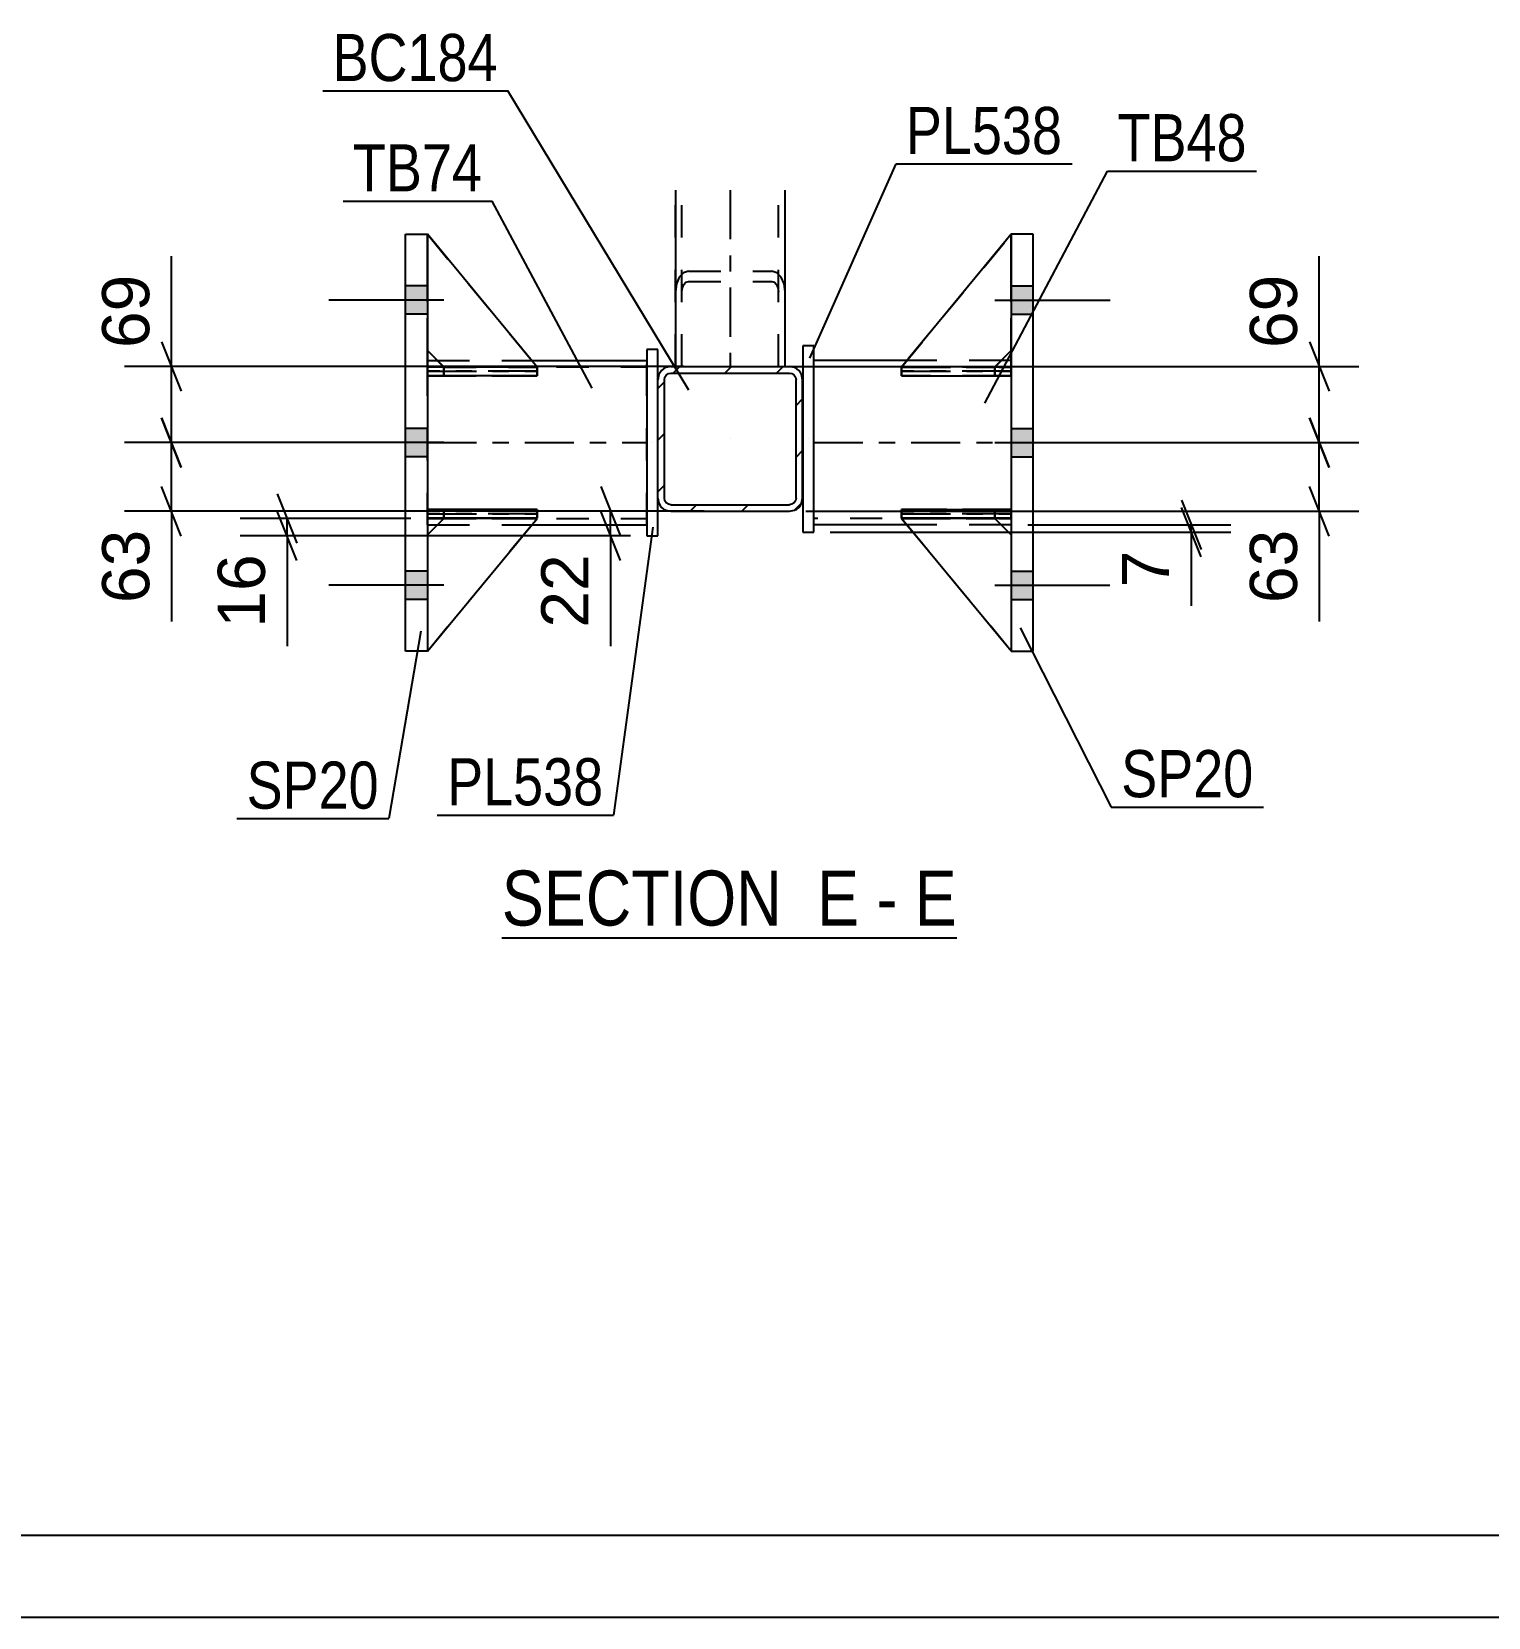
# Model space of a CAD drawing. Header units: millimetres. Extents: x -116 to 725, y -402 to 192.
# Drawn here: x 101.1 to 189.6, y -402.3 to -305.9 of the extents above; entities that cross this region are included whole.
import ezdxf

# ---------------------------------------------------------------- set-up
doc = ezdxf.new("R2010")
doc.units = ezdxf.units.MM
doc.linetypes.add('DXK_LINE_DOT2', pattern=[3.9198, 1.9599, -1.9599])
doc.linetypes.add('DXK_LINE_DOT3', pattern=[5.9187, 2.979, -0.9799, 0.9799, -0.9799])
doc.styles.add('Arial', font='ARIAL.TTF', dxfattribs={"height": 0.2})
doc.styles.add('Arial Narrow', font='ARIALN.TTF', dxfattribs={"height": 0.2})

# ---------------------------------------------------------------- blocks, each defined once
blk = doc.blocks.new('Unknown-200057495-1133')
at = {"color": 5, "linetype": 'Continuous'}
for p, q in [((-110.769, -397.25), (720.231, -397.25)), ((-115.769, -402.25), (725.231, -402.25))]:
    blk.add_line(p, q, dxfattribs=at)
blk = doc.blocks.new('Unknown-200057495-19 - 1519')
at = {"color": 6, "linetype": 'Continuous'}
blk.add_line((129.685, -360.965), (157.331, -360.965), dxfattribs=at)
at = {"color": 0, "linetype": 'Continuous'}
for points in [[(147.793, -360.215), (147.793, -356.715), (129.685, -356.715), (129.685, -360.215)], [(151.4, -360.215), (151.4, -356.715), (148.843, -356.715), (148.843, -360.215)], [(153.725, -360.215), (153.725, -356.715), (152.45, -356.715), (152.45, -360.215)], [(157.331, -360.215), (157.331, -356.715), (154.775, -356.715), (154.775, -360.215)]]:
    blk.add_wipeout(points, dxfattribs=at)
at = {"color": 7, "linetype": 'Continuous', "style": 'Arial Narrow'}
for s, height, p in [('SECTION ', 3.3405, (129.685, -360.215)), ('E', 3.34, (148.843, -360.215)), ('E', 3.34, (154.775, -360.215)), ('-', 3.34, (152.45, -360.215))]:
    blk.add_text(s, height=height, dxfattribs=at).set_placement(p)
blk = doc.blocks.new('Part-200057495-1593 - 1519')
at = {"color": 2, "linetype": 'Continuous'}
for p, q in [((161.98, -318.206), (160.647, -318.206)), ((160.647, -318.206), (160.647, -343.539)), ((161.98, -343.539), (161.98, -318.206)), ((160.647, -343.539), (161.98, -343.539))]:
    blk.add_line(p, q, dxfattribs=at)
blk = doc.blocks.new('Part-200057495-1673 - 1519')
at = {"color": 7, "linetype": 'DXK_LINE_DOT2'}
for p, q in [((126.164, -335.478), (125.164, -336.478)), ((125.164, -343.538), (131.83, -335.478)), ((125.164, -336.478), (126.164, -335.478)), ((125.164, -343.538), (131.83, -335.478)), ((131.83, -335.478), (126.164, -335.478)), ((126.164, -335.478), (126.164, -335.478)), ((126.164, -335.478), (131.83, -335.478)), ((131.83, -335.478), (131.83, -335.478)), ((125.164, -336.478), (125.164, -343.538))]:
    blk.add_line(p, q, dxfattribs=at)
at = {"color": 7, "linetype": 'DXK_LINE_DOT3'}
for p, q in [((131.83, -335.478), (125.164, -335.478)), ((125.164, -335.478), (125.164, -343.538))]:
    blk.add_line(p, q, dxfattribs=at)
blk = doc.blocks.new('Bolt-200057495-1525 - 1519')
at = {"linetype": 'Continuous'}
for points in [[(125.164, -323.073), (125.164, -321.339), (123.831, -321.339), (123.831, -323.073)], [(125.164, -323.073), (125.164, -321.339), (123.831, -321.339), (123.831, -323.073)], [(125.164, -323.073), (125.164, -321.339), (123.831, -321.339), (123.831, -323.073)], [(125.164, -331.739), (125.164, -330.006), (123.831, -330.006), (123.831, -331.739)], [(125.164, -331.739), (125.164, -330.006), (123.831, -330.006), (123.831, -331.739)], [(125.164, -340.406), (125.164, -338.673), (123.831, -338.673), (123.831, -340.406)], [(125.164, -340.406), (125.164, -338.673), (123.831, -338.673), (123.831, -340.406)], [(125.164, -340.406), (125.164, -338.673), (123.831, -338.673), (123.831, -340.406)]]:
    blk.add_hatch(color=1, dxfattribs=at).paths.add_polyline_path(points)
at = {"color": 1, "linetype": 'Continuous'}
for p, q in [((125.164, -321.339), (123.831, -321.339)), ((125.164, -321.339), (123.831, -321.339)), ((125.164, -321.339), (123.831, -321.339)), ((126.164, -322.206), (119.164, -322.206)), ((126.164, -322.206), (119.164, -322.206)), ((126.164, -322.206), (119.164, -322.206)), ((125.164, -323.073), (123.831, -323.073)), ((125.164, -323.073), (123.831, -323.073)), ((125.164, -323.073), (123.831, -323.073)), ((125.164, -330.006), (123.831, -330.006)), ((125.164, -330.006), (123.831, -330.006)), ((126.164, -330.873), (119.164, -330.873)), ((126.164, -330.873), (119.164, -330.873)), ((125.164, -331.739), (123.831, -331.739)), ((125.164, -331.739), (123.831, -331.739)), ((125.164, -338.673), (123.831, -338.673)), ((125.164, -338.673), (123.831, -338.673)), ((125.164, -338.673), (123.831, -338.673)), ((126.164, -339.539), (119.164, -339.539)), ((126.164, -339.539), (119.164, -339.539)), ((126.164, -339.539), (119.164, -339.539)), ((125.164, -340.406), (123.831, -340.406)), ((125.164, -340.406), (123.831, -340.406)), ((125.164, -340.406), (123.831, -340.406))]:
    blk.add_line(p, q, dxfattribs=at)
blk = doc.blocks.new('Part-200057495-1539 - 1519')
at = {"color": 2, "linetype": 'Continuous'}
for p, q in [((140.23, -315.535), (140.23, -326.246)), ((146.897, -326.246), (146.897, -315.535))]:
    blk.add_line(p, q, dxfattribs=at)
at = {"color": 7, "linetype": 'DXK_LINE_DOT2'}
for p, q in [((140.63, -326.246), (140.63, -315.535)), ((146.497, -326.246), (146.497, -315.535)), ((140.23, -326.246), (146.897, -326.246)), ((140.23, -326.246), (140.291, -326.246))]:
    blk.add_line(p, q, dxfattribs=at)
at = {"color": 7, "linetype": 'DXK_LINE_DOT3'}
blk.add_line((143.564, -315.535), (143.564, -326.246), dxfattribs=at)
blk = doc.blocks.new('Bolt-200057495-1526 - 1519')
at = {"linetype": 'Continuous'}
for points in [[(161.98, -323.073), (161.98, -321.339), (160.647, -321.339), (160.647, -323.073)], [(161.98, -323.073), (161.98, -321.339), (160.647, -321.339), (160.647, -323.073)], [(161.98, -323.073), (161.98, -321.339), (160.647, -321.339), (160.647, -323.073)], [(161.98, -331.739), (161.98, -330.006), (160.647, -330.006), (160.647, -331.739)], [(161.98, -331.739), (161.98, -330.006), (160.647, -330.006), (160.647, -331.739)], [(161.98, -340.406), (161.98, -338.673), (160.647, -338.673), (160.647, -340.406)], [(161.98, -340.406), (161.98, -338.673), (160.647, -338.673), (160.647, -340.406)], [(161.98, -340.406), (161.98, -338.673), (160.647, -338.673), (160.647, -340.406)]]:
    blk.add_hatch(color=1, dxfattribs=at).paths.add_polyline_path(points)
at = {"color": 1, "linetype": 'Continuous'}
for p, q in [((160.647, -321.339), (161.98, -321.339)), ((160.647, -321.339), (161.98, -321.339)), ((160.647, -321.339), (161.98, -321.339)), ((159.647, -322.206), (166.647, -322.206)), ((159.647, -322.206), (166.647, -322.206)), ((159.647, -322.206), (166.647, -322.206)), ((160.647, -323.073), (161.98, -323.073)), ((160.647, -323.073), (161.98, -323.073)), ((160.647, -323.073), (161.98, -323.073)), ((160.647, -330.006), (161.98, -330.006)), ((160.647, -330.006), (161.98, -330.006)), ((159.647, -330.873), (166.647, -330.873)), ((159.647, -330.873), (166.647, -330.873)), ((160.647, -331.739), (161.98, -331.739)), ((160.647, -331.739), (161.98, -331.739)), ((160.647, -338.673), (161.98, -338.673)), ((160.647, -338.673), (161.98, -338.673)), ((160.647, -338.673), (161.98, -338.673)), ((159.647, -339.539), (166.647, -339.539)), ((159.647, -339.539), (166.647, -339.539)), ((159.647, -339.539), (166.647, -339.539)), ((160.647, -340.406), (161.98, -340.406)), ((160.647, -340.406), (161.98, -340.406)), ((160.647, -340.406), (161.98, -340.406))]:
    blk.add_line(p, q, dxfattribs=at)
blk = doc.blocks.new('Part-200057495-1688 - 1519')
at = {"color": 2, "linetype": 'Continuous'}
for p, q in [((123.831, -318.206), (125.164, -318.206)), ((123.831, -343.539), (123.831, -318.206)), ((125.164, -318.206), (125.164, -343.539)), ((125.164, -343.539), (123.831, -343.539))]:
    blk.add_line(p, q, dxfattribs=at)
blk = doc.blocks.new('Part-200057495-1653 - 1519')
at = {"color": 7, "linetype": 'DXK_LINE_DOT2'}
for p, q in [((153.98, -335.478), (159.647, -335.478)), ((160.647, -343.538), (153.98, -335.478)), ((153.98, -335.478), (153.98, -335.478)), ((159.647, -335.478), (153.98, -335.478)), ((153.98, -335.478), (160.647, -343.538)), ((159.647, -335.478), (160.647, -336.478)), ((159.647, -335.478), (159.647, -335.478)), ((160.647, -336.478), (159.647, -335.478)), ((160.647, -336.478), (160.647, -343.538))]:
    blk.add_line(p, q, dxfattribs=at)
at = {"color": 7, "linetype": 'DXK_LINE_DOT3'}
for p, q in [((153.98, -335.478), (160.647, -335.478)), ((160.647, -335.478), (160.647, -343.538))]:
    blk.add_line(p, q, dxfattribs=at)
blk = doc.blocks.new('Part-200057495-1674 - 1519')
at = {"color": 2, "linetype": 'Continuous'}
for p, q in [((126.164, -335.478), (125.164, -336.478)), ((125.164, -343.538), (131.83, -335.478)), ((131.83, -335.478), (126.164, -335.478)), ((126.164, -335.478), (126.164, -335.478)), ((131.83, -335.478), (131.83, -335.478))]:
    blk.add_line(p, q, dxfattribs=at)
at = {"color": 7, "linetype": 'DXK_LINE_DOT2'}
for p, q in [((125.164, -336.478), (126.164, -335.478)), ((125.164, -343.538), (131.83, -335.478)), ((126.164, -335.478), (131.83, -335.478)), ((125.164, -336.478), (125.164, -343.538))]:
    blk.add_line(p, q, dxfattribs=at)
at = {"color": 7, "linetype": 'DXK_LINE_DOT3'}
for p, q in [((131.83, -335.478), (125.164, -335.478)), ((125.164, -335.478), (125.164, -343.538))]:
    blk.add_line(p, q, dxfattribs=at)
blk = doc.blocks.new('Part-200057495-1614 - 1519')
at = {"color": 2, "linetype": 'Continuous'}
for p, q in [((139.164, -325.204), (138.497, -325.204)), ((138.497, -325.204), (138.497, -336.538)), ((139.164, -327.046), (139.164, -325.204)), ((139.164, -336.538), (139.164, -334.247)), ((138.497, -336.538), (139.164, -336.538))]:
    blk.add_line(p, q, dxfattribs=at)
at = {"color": 7, "linetype": 'DXK_LINE_DOT2'}
blk.add_line((139.164, -334.247), (139.164, -327.046), dxfattribs=at)
at = {"color": 7, "linetype": 'DXK_LINE_DOT3'}
blk.add_line((138.83, -330.871), (138.83, -330.871), dxfattribs=at)
blk = doc.blocks.new('Part-200057495-1619 - 1519')
at = {"color": 2, "linetype": 'Continuous'}
for p, q in [((148.647, -324.98), (147.98, -324.98)), ((147.98, -324.98), (147.98, -336.313)), ((148.647, -336.313), (148.647, -324.98)), ((147.98, -336.313), (148.647, -336.313))]:
    blk.add_line(p, q, dxfattribs=at)
at = {"color": 7, "linetype": 'DXK_LINE_DOT3'}
blk.add_line((148.313, -330.647), (148.313, -330.647), dxfattribs=at)
blk = doc.blocks.new('Part-200057495-1634 - 1519')
at = {"color": 2, "linetype": 'Continuous'}
for p, q in [((154.314, -325.873), (148.647, -325.873)), ((160.647, -325.873), (160.051, -325.873)), ((154.306, -335.873), (148.647, -335.873)), ((160.647, -335.873), (160.041, -335.873))]:
    blk.add_line(p, q, dxfattribs=at)
at = {"color": 7, "linetype": 'DXK_LINE_DOT2'}
for p, q in [((148.647, -335.873), (148.647, -325.873)), ((160.647, -326.273), (148.647, -326.273)), ((160.051, -325.873), (154.314, -325.873)), ((160.647, -325.873), (160.647, -335.873)), ((160.647, -335.473), (148.647, -335.473)), ((160.041, -335.873), (154.306, -335.873))]:
    blk.add_line(p, q, dxfattribs=at)
at = {"color": 7, "linetype": 'DXK_LINE_DOT3'}
blk.add_line((148.647, -330.873), (160.647, -330.873), dxfattribs=at)
blk = doc.blocks.new('Part-200057495-1644 - 1519')
at = {"color": 7, "linetype": 'DXK_LINE_DOT2'}
for p, q in [((153.98, -335.471), (153.98, -334.938)), ((153.98, -334.938), (159.647, -334.938)), ((160.647, -334.938), (153.98, -334.938)), ((159.647, -335.471), (159.647, -334.938)), ((159.647, -334.938), (160.647, -334.938)), ((160.647, -335.471), (160.647, -334.938)), ((160.647, -335.471), (160.647, -334.938)), ((160.647, -334.938), (160.647, -334.938)), ((159.647, -335.471), (153.98, -335.471)), ((153.98, -335.471), (160.647, -335.471)), ((160.647, -335.471), (159.647, -335.471)), ((160.647, -335.471), (160.647, -335.471))]:
    blk.add_line(p, q, dxfattribs=at)
at = {"color": 7, "linetype": 'DXK_LINE_DOT3'}
for p, q in [((160.647, -335.204), (153.98, -335.204)), ((153.98, -335.204), (160.647, -335.204))]:
    blk.add_line(p, q, dxfattribs=at)
blk = doc.blocks.new('Part-200057495-1647 - 1519')
at = {"color": 7, "linetype": 'DXK_LINE_DOT2'}
for p, q in [((160.647, -318.204), (153.98, -326.278)), ((153.98, -326.278), (160.647, -318.204)), ((160.647, -325.278), (160.647, -318.204)), ((159.647, -326.278), (160.647, -325.278)), ((159.647, -326.278), (160.647, -325.278)), ((153.98, -326.278), (159.647, -326.278)), ((153.98, -326.278), (153.98, -326.278)), ((159.647, -326.278), (153.98, -326.278)), ((159.647, -326.278), (159.647, -326.278))]:
    blk.add_line(p, q, dxfattribs=at)
at = {"color": 7, "linetype": 'DXK_LINE_DOT3'}
for p, q in [((160.647, -326.278), (160.647, -318.204)), ((153.98, -326.278), (160.647, -326.278))]:
    blk.add_line(p, q, dxfattribs=at)
blk = doc.blocks.new('Part-200057495-1650 - 1519')
at = {"color": 2, "linetype": 'Continuous'}
for p, q in [((160.647, -318.204), (153.98, -326.278)), ((160.647, -318.206), (160.647, -318.204)), ((160.647, -318.204), (160.647, -318.204)), ((159.653, -326.271), (160.647, -325.278)), ((154.812, -326.278), (153.98, -326.278)), ((153.98, -326.278), (153.98, -326.278))]:
    blk.add_line(p, q, dxfattribs=at)
at = {"color": 7, "linetype": 'DXK_LINE_DOT2'}
for p, q in [((160.647, -318.204), (153.98, -326.278)), ((160.647, -325.278), (160.647, -318.206)), ((159.647, -326.278), (160.647, -325.278)), ((159.647, -326.278), (153.98, -326.278)), ((159.647, -326.278), (154.812, -326.278)), ((159.647, -326.278), (159.653, -326.271)), ((159.647, -326.278), (159.647, -326.278))]:
    blk.add_line(p, q, dxfattribs=at)
at = {"color": 7, "linetype": 'DXK_LINE_DOT3'}
for p, q in [((160.647, -326.278), (160.647, -318.204)), ((153.98, -326.278), (160.647, -326.278))]:
    blk.add_line(p, q, dxfattribs=at)
blk = doc.blocks.new('Part-200057495-1656 - 1519')
at = {"color": 2, "linetype": 'Continuous'}
for p, q in [((153.98, -335.478), (153.98, -335.478)), ((159.647, -335.478), (153.98, -335.478)), ((160.647, -343.538), (153.98, -335.478)), ((159.647, -335.478), (159.647, -335.478)), ((159.647, -335.478), (160.647, -336.478))]:
    blk.add_line(p, q, dxfattribs=at)
at = {"color": 7, "linetype": 'DXK_LINE_DOT2'}
for p, q in [((153.98, -335.478), (159.647, -335.478)), ((160.647, -343.538), (153.98, -335.478)), ((159.647, -335.478), (160.647, -336.478)), ((160.647, -336.478), (160.647, -343.538))]:
    blk.add_line(p, q, dxfattribs=at)
at = {"color": 7, "linetype": 'DXK_LINE_DOT3'}
for p, q in [((153.98, -335.478), (160.647, -335.478)), ((160.647, -335.478), (160.647, -343.538))]:
    blk.add_line(p, q, dxfattribs=at)
blk = doc.blocks.new('Part-200057495-1671 - 1519')
at = {"color": 2, "linetype": 'Continuous'}
for p, q in [((125.164, -325.873), (125.759, -325.873)), ((131.496, -325.873), (138.497, -325.873)), ((125.164, -335.873), (125.769, -335.873)), ((131.504, -335.873), (138.497, -335.873))]:
    blk.add_line(p, q, dxfattribs=at)
at = {"color": 7, "linetype": 'DXK_LINE_DOT2'}
for p, q in [((125.164, -335.873), (125.164, -325.873)), ((125.164, -326.273), (138.497, -326.273)), ((125.759, -325.873), (131.496, -325.873)), ((138.497, -335.873), (138.497, -325.873)), ((125.164, -335.473), (138.497, -335.473)), ((125.769, -335.873), (131.504, -335.873))]:
    blk.add_line(p, q, dxfattribs=at)
at = {"color": 7, "linetype": 'DXK_LINE_DOT3'}
blk.add_line((125.164, -330.873), (138.497, -330.873), dxfattribs=at)
blk = doc.blocks.new('Part-200057495-1672 - 1519')
at = {"color": 2, "linetype": 'Continuous'}
for p, q in [((125.164, -318.204), (125.164, -318.204)), ((125.164, -318.204), (125.164, -318.206)), ((131.83, -326.278), (125.164, -318.204)), ((126.157, -326.271), (125.164, -325.278)), ((130.998, -326.278), (131.83, -326.278)), ((131.83, -326.278), (131.83, -326.278))]:
    blk.add_line(p, q, dxfattribs=at)
at = {"color": 7, "linetype": 'DXK_LINE_DOT2'}
for p, q in [((125.164, -318.204), (131.83, -326.278)), ((125.164, -325.278), (125.164, -318.206)), ((126.164, -326.278), (125.164, -325.278)), ((126.164, -326.278), (126.157, -326.271)), ((131.83, -326.278), (126.164, -326.278)), ((126.164, -326.278), (126.164, -326.278)), ((126.164, -326.278), (130.998, -326.278))]:
    blk.add_line(p, q, dxfattribs=at)
at = {"color": 7, "linetype": 'DXK_LINE_DOT3'}
for p, q in [((125.164, -326.278), (125.164, -318.204)), ((131.83, -326.278), (125.164, -326.278))]:
    blk.add_line(p, q, dxfattribs=at)
blk = doc.blocks.new('Part-200057495-1675 - 1519')
at = {"color": 2, "linetype": 'Continuous'}
for p, q in [((153.985, -326.271), (153.98, -326.271)), ((153.98, -326.271), (153.98, -326.804)), ((160.647, -326.271), (154.812, -326.271)), ((160.647, -326.271), (160.647, -326.271)), ((160.647, -326.271), (160.647, -326.804)), ((153.98, -326.804), (160.647, -326.804))]:
    blk.add_line(p, q, dxfattribs=at)
at = {"color": 7, "linetype": 'DXK_LINE_DOT2'}
for p, q in [((154.812, -326.271), (153.985, -326.271)), ((159.647, -326.271), (153.985, -326.271)), ((159.647, -326.271), (160.647, -326.271)), ((159.647, -326.271), (159.647, -326.804)), ((160.647, -326.271), (160.647, -326.271)), ((153.98, -326.804), (159.647, -326.804)), ((159.647, -326.804), (160.647, -326.804))]:
    blk.add_line(p, q, dxfattribs=at)
blk = doc.blocks.new('Part-200057495-1676 - 1519')
at = {"color": 2, "linetype": 'Continuous'}
for p, q in [((153.98, -334.938), (160.647, -334.938)), ((153.98, -334.938), (153.98, -335.471)), ((160.647, -334.938), (160.647, -334.938)), ((160.647, -335.471), (160.647, -334.938)), ((160.647, -335.471), (153.98, -335.471))]:
    blk.add_line(p, q, dxfattribs=at)
at = {"color": 7, "linetype": 'DXK_LINE_DOT2'}
for p, q in [((159.647, -334.938), (153.98, -334.938)), ((160.647, -334.938), (159.647, -334.938)), ((159.647, -334.938), (159.647, -335.471)), ((160.647, -334.938), (160.647, -334.938)), ((153.98, -335.471), (159.647, -335.471)), ((159.647, -335.471), (160.647, -335.471))]:
    blk.add_line(p, q, dxfattribs=at)
blk = doc.blocks.new('Part-200057495-1677 - 1519')
at = {"color": 7, "linetype": 'DXK_LINE_DOT2'}
for p, q in [((153.98, -326.804), (153.98, -326.271)), ((153.98, -326.271), (159.647, -326.271)), ((160.647, -326.271), (153.98, -326.271)), ((159.647, -326.804), (159.647, -326.271)), ((159.647, -326.271), (160.647, -326.271)), ((160.647, -326.804), (160.647, -326.271)), ((160.647, -326.804), (160.647, -326.271)), ((160.647, -326.271), (160.647, -326.271)), ((159.647, -326.804), (153.98, -326.804)), ((153.98, -326.804), (160.647, -326.804)), ((160.647, -326.804), (159.647, -326.804)), ((160.647, -326.804), (160.647, -326.804))]:
    blk.add_line(p, q, dxfattribs=at)
at = {"color": 7, "linetype": 'DXK_LINE_DOT3'}
for p, q in [((160.647, -326.538), (153.98, -326.538)), ((153.98, -326.538), (160.647, -326.538))]:
    blk.add_line(p, q, dxfattribs=at)
blk = doc.blocks.new('Part-200057495-1682 - 1519')
at = {"color": 7, "linetype": 'DXK_LINE_DOT2'}
for p, q in [((140.23, -326.246), (140.23, -315.535)), ((140.63, -326.246), (140.63, -315.535)), ((146.497, -326.246), (146.497, -315.535)), ((146.897, -326.246), (146.897, -315.535)), ((140.465, -320.825), (140.291, -321.228)), ((140.724, -320.557), (140.465, -320.825)), ((141.03, -320.462), (140.724, -320.557)), ((141.03, -320.462), (146.097, -320.462)), ((146.403, -320.557), (146.097, -320.462)), ((146.663, -320.825), (146.403, -320.557)), ((146.836, -321.228), (146.663, -320.825)), ((140.291, -321.228), (140.23, -321.702)), ((140.63, -321.702), (140.661, -321.465)), ((140.661, -321.465), (140.747, -321.264)), ((140.747, -321.264), (140.877, -321.13)), ((140.877, -321.13), (141.03, -321.082)), ((141.03, -321.082), (146.097, -321.082)), ((146.097, -321.082), (146.25, -321.13)), ((146.25, -321.13), (146.38, -321.264)), ((146.38, -321.264), (146.467, -321.465)), ((146.467, -321.465), (146.497, -321.702)), ((146.897, -321.702), (146.836, -321.228)), ((140.23, -326.246), (146.897, -326.246)), ((140.291, -326.246), (140.23, -326.246))]:
    blk.add_line(p, q, dxfattribs=at)
at = {"color": 7, "linetype": 'DXK_LINE_DOT3'}
blk.add_line((143.564, -315.535), (143.564, -325.63), dxfattribs=at)
blk = doc.blocks.new('Part-200057495-1689 - 1519')
at = {"color": 2, "linetype": 'Continuous'}
for p, q in [((125.163, -326.804), (125.163, -326.271)), ((125.163, -326.271), (130.998, -326.271)), ((131.83, -326.271), (131.825, -326.271)), ((131.83, -326.804), (131.83, -326.271)), ((131.83, -326.804), (125.163, -326.804)), ((125.163, -326.804), (125.163, -326.804))]:
    blk.add_line(p, q, dxfattribs=at)
at = {"color": 7, "linetype": 'DXK_LINE_DOT2'}
for p, q in [((126.163, -326.271), (125.163, -326.271)), ((126.163, -326.804), (126.163, -326.271)), ((126.163, -326.271), (131.825, -326.271)), ((125.163, -326.804), (126.163, -326.804)), ((126.163, -326.804), (131.83, -326.804))]:
    blk.add_line(p, q, dxfattribs=at)
blk = doc.blocks.new('Part-200057495-1690 - 1519')
at = {"color": 2, "linetype": 'Continuous'}
for p, q in [((125.163, -335.471), (125.163, -334.938)), ((131.83, -334.938), (125.163, -334.938)), ((131.83, -335.471), (131.83, -334.938)), ((131.83, -335.471), (125.163, -335.471)), ((125.163, -335.471), (125.163, -335.471))]:
    blk.add_line(p, q, dxfattribs=at)
at = {"color": 7, "linetype": 'DXK_LINE_DOT2'}
for p, q in [((126.163, -334.938), (125.163, -334.938)), ((126.163, -335.471), (126.163, -334.938)), ((131.83, -334.938), (126.163, -334.938)), ((125.163, -335.471), (126.163, -335.471)), ((126.163, -335.471), (131.83, -335.471))]:
    blk.add_line(p, q, dxfattribs=at)
at = {"color": 7, "linetype": 'DXK_LINE_DOT3'}
for p, q in [((125.163, -335.204), (131.83, -335.204)), ((131.83, -335.204), (125.163, -335.204))]:
    blk.add_line(p, q, dxfattribs=at)
blk = doc.blocks.new('Part-200057495-1691 - 1519')
at = {"color": 7, "linetype": 'DXK_LINE_DOT2'}
for p, q in [((125.163, -326.271), (126.163, -326.271)), ((125.164, -326.271), (125.163, -326.271)), ((125.163, -326.271), (125.163, -326.804)), ((131.674, -326.271), (125.164, -326.271)), ((125.164, -326.271), (125.164, -326.804)), ((126.163, -326.271), (131.83, -326.271)), ((126.163, -326.271), (126.163, -326.804)), ((131.83, -326.271), (131.83, -326.804)), ((126.163, -326.804), (125.163, -326.804)), ((125.164, -326.804), (125.163, -326.804)), ((125.164, -326.804), (131.83, -326.804)), ((131.83, -326.804), (126.163, -326.804))]:
    blk.add_line(p, q, dxfattribs=at)
at = {"color": 7, "linetype": 'DXK_LINE_DOT3'}
for p, q in [((125.163, -326.538), (131.83, -326.538)), ((131.83, -326.538), (125.164, -326.538))]:
    blk.add_line(p, q, dxfattribs=at)
blk = doc.blocks.new('Part-200057495-1692 - 1519')
at = {"color": 7, "linetype": 'DXK_LINE_DOT2'}
for p, q in [((125.163, -334.938), (126.163, -334.938)), ((125.164, -334.938), (125.163, -334.938)), ((125.163, -334.938), (125.163, -335.471)), ((131.83, -334.938), (125.164, -334.938)), ((125.164, -334.938), (125.164, -335.471)), ((126.163, -334.938), (131.83, -334.938)), ((126.163, -334.938), (126.163, -335.471)), ((131.83, -334.938), (131.83, -335.471)), ((126.163, -335.471), (125.163, -335.471)), ((125.164, -335.471), (125.163, -335.471)), ((125.164, -335.471), (131.83, -335.471)), ((131.83, -335.471), (126.163, -335.471))]:
    blk.add_line(p, q, dxfattribs=at)
blk = doc.blocks.new('Part-200057495-1693 - 1519')
at = {"color": 7, "linetype": 'DXK_LINE_DOT2'}
for p, q in [((125.164, -325.278), (125.164, -318.204)), ((125.164, -318.204), (131.83, -326.278)), ((125.164, -318.204), (131.83, -326.278)), ((126.164, -326.278), (125.164, -325.278)), ((126.164, -326.278), (125.164, -325.278)), ((131.83, -326.278), (126.164, -326.278)), ((126.164, -326.278), (126.164, -326.278)), ((126.164, -326.278), (131.83, -326.278)), ((131.83, -326.278), (131.83, -326.278))]:
    blk.add_line(p, q, dxfattribs=at)
at = {"color": 7, "linetype": 'DXK_LINE_DOT3'}
for p, q in [((125.164, -326.278), (125.164, -318.204)), ((131.83, -326.278), (125.164, -326.278))]:
    blk.add_line(p, q, dxfattribs=at)
blk = doc.blocks.new('Part-200057495-1702 - 1519')
at = {"linetype": 'Continuous'}
h = blk.add_hatch(dxfattribs=at)
h.set_pattern_fill('', scale=0.7, style=0, pattern_type=0)
h.set_pattern_definition([(45, (147.4698, -334.9854), (-1.57154, 1.57154), [])])
h.paths.add_polyline_path([(147.164, -335.046), (147.47, -334.985), (147.729, -334.812), (147.903, -334.552), (147.964, -334.246), (147.964, -327.046), (147.903, -326.74), (147.729, -326.481), (147.47, -326.307), (147.164, -326.246), (139.964, -326.246), (139.658, -326.307), (139.398, -326.481), (139.225, -326.74), (139.164, -327.046), (139.164, -334.246), (139.225, -334.552), (139.398, -334.812), (139.658, -334.985), (139.964, -335.046)])
h.paths.add_polyline_path([(139.964, -334.646), (139.811, -334.616), (139.681, -334.529), (139.594, -334.399), (139.564, -334.246), (139.564, -327.046), (139.594, -326.893), (139.681, -326.763), (139.811, -326.677), (139.964, -326.646), (147.164, -326.646), (147.317, -326.677), (147.447, -326.763), (147.533, -326.893), (147.564, -327.046), (147.564, -334.246), (147.533, -334.399), (147.447, -334.529), (147.317, -334.616), (147.164, -334.646)])
at = {"color": 2, "linetype": 'Continuous'}
for p, q in [((139.964, -326.246), (139.658, -326.307)), ((139.964, -326.246), (147.164, -326.246)), ((147.47, -326.307), (147.164, -326.246)), ((139.225, -326.74), (139.164, -327.046)), ((139.164, -334.246), (139.164, -327.046)), ((139.564, -327.046), (139.594, -326.893)), ((139.564, -334.246), (139.564, -327.046)), ((139.594, -326.893), (139.681, -326.763)), ((139.681, -326.763), (139.811, -326.677)), ((139.811, -326.677), (139.964, -326.646)), ((139.964, -326.646), (147.164, -326.646)), ((147.164, -326.646), (147.317, -326.677)), ((147.317, -326.677), (147.447, -326.763)), ((147.447, -326.763), (147.533, -326.893)), ((147.533, -326.893), (147.564, -327.046)), ((147.564, -334.246), (147.564, -327.046)), ((147.964, -327.046), (147.903, -326.74)), ((147.964, -334.246), (147.964, -327.046)), ((139.164, -334.246), (139.225, -334.552)), ((139.594, -334.399), (139.564, -334.246)), ((147.564, -334.246), (147.533, -334.399)), ((147.903, -334.552), (147.964, -334.246)), ((139.681, -334.529), (139.594, -334.399)), ((139.658, -334.985), (139.964, -335.046)), ((139.811, -334.616), (139.681, -334.529)), ((139.964, -334.646), (139.811, -334.616)), ((139.964, -334.646), (147.164, -334.646)), ((139.964, -335.046), (147.164, -335.046)), ((147.317, -334.616), (147.164, -334.646)), ((147.164, -335.046), (147.47, -334.985)), ((147.447, -334.529), (147.317, -334.616)), ((147.533, -334.399), (147.447, -334.529))]:
    blk.add_line(p, q, dxfattribs=at)
at = {"color": 7, "linetype": 'DXK_LINE_DOT3'}
blk.add_line((143.564, -330.646), (143.564, -330.646), dxfattribs=at)
at = {"color": 2, "linetype": 'Continuous'}
for centre, start, end in [((139.964, -327.046), 112.5, 157.5), ((147.164, -327.046), 22.5, 67.5), ((139.964, -334.246), 202.5, 247.5), ((147.164, -334.246), 292.5, 337.5)]:
    blk.add_arc(centre, 0.8, start, end, dxfattribs=at)
blk = doc.blocks.new('StraightDimension-200057495-1792 - 1519')
at = {"color": 7, "linetype": 'Continuous'}
for p, q in [((135.694, -333.546), (136.894, -336.546)), ((139.76, -335.046), (133.444, -335.046)), ((136.894, -338.038), (135.694, -335.038)), ((136.294, -336.538), (136.294, -335.046)), ((137.497, -336.538), (133.444, -336.538)), ((136.294, -336.538), (136.294, -343.235)), ((136.294, -336.538), (136.294, -343.235))]:
    blk.add_line(p, q, dxfattribs=at)
at = {"color": 0}
blk.add_wipeout([(135.544, -337.063), (131.344, -337.063), (131.344, -342.71), (135.544, -342.71)], dxfattribs=at)
at = {"color": 3, "style": 'Arial'}
blk.add_text('22', height=2.8652, rotation=90.00021, dxfattribs=at).set_placement((134.944, -342.11))
blk = doc.blocks.new('StraightDimension-200057495-1833 - 1519')
at = {"color": 7, "linetype": 'Continuous'}
for p, q in [((109.006, -329.373), (110.206, -332.373)), ((122.831, -330.873), (106.756, -330.873)), ((109.606, -335.046), (109.606, -330.873)), ((110.206, -336.546), (109.006, -333.546)), ((141.973, -335.046), (106.756, -335.046)), ((109.606, -335.046), (109.606, -341.744)), ((109.606, -335.046), (109.606, -341.744))]:
    blk.add_line(p, q, dxfattribs=at)
at = {"color": 0}
blk.add_wipeout([(108.856, -335.571), (104.656, -335.571), (104.656, -341.219), (108.856, -341.219)], dxfattribs=at)
at = {"color": 3, "style": 'Arial'}
blk.add_text('63', height=2.8652, rotation=90.00021, dxfattribs=at).set_placement((108.256, -340.619))
blk = doc.blocks.new('StraightDimension-200057495-1778 - 1519')
at = {"color": 7, "linetype": 'Continuous'}
for p, q in [((116.036, -333.978), (117.236, -336.978)), ((117.236, -338.038), (116.036, -335.038)), ((124.163, -335.478), (113.786, -335.478)), ((116.636, -336.538), (116.636, -335.478)), ((137.497, -336.538), (113.786, -336.538)), ((116.636, -336.538), (116.636, -343.235)), ((116.636, -336.538), (116.636, -343.235))]:
    blk.add_line(p, q, dxfattribs=at)
at = {"color": 0}
blk.add_wipeout([(115.886, -337.063), (111.686, -337.063), (111.686, -342.71), (115.886, -342.71)], dxfattribs=at)
at = {"color": 3, "style": 'Arial'}
blk.add_text('16', height=2.8652, rotation=90.00021, dxfattribs=at).set_placement((115.286, -342.11))
blk = doc.blocks.new('StraightDimension-200057495-1803 - 1519')
at = {"color": 7, "linetype": 'Continuous'}
for p, q in [((178.761, -329.373), (179.961, -332.373)), ((162.98, -330.873), (181.761, -330.873)), ((179.361, -335.046), (179.361, -330.873)), ((179.961, -336.546), (178.761, -333.546)), ((148.164, -335.046), (181.761, -335.046)), ((179.361, -335.046), (179.361, -341.744)), ((179.361, -335.046), (179.361, -341.744))]:
    blk.add_line(p, q, dxfattribs=at)
at = {"color": 0}
blk.add_wipeout([(178.611, -335.571), (174.411, -335.571), (174.411, -341.219), (178.611, -341.219)], dxfattribs=at)
at = {"color": 3, "style": 'Arial'}
blk.add_text('63', height=2.8652, rotation=90.00021, dxfattribs=at).set_placement((178.011, -340.619))
blk = doc.blocks.new('StraightDimension-200057495-1765 - 1519')
at = {"color": 7, "linetype": 'Continuous'}
for p, q in [((170.988, -334.373), (172.188, -337.373)), ((172.188, -337.813), (170.988, -334.813)), ((161.647, -335.873), (173.988, -335.873)), ((171.588, -336.313), (171.588, -335.873)), ((149.647, -336.313), (173.988, -336.313)), ((171.588, -336.313), (171.588, -340.787)), ((171.588, -336.313), (171.588, -340.787))]:
    blk.add_line(p, q, dxfattribs=at)
at = {"color": 0}
blk.add_wipeout([(170.838, -336.838), (166.638, -336.839), (166.638, -340.262), (170.838, -340.262)], dxfattribs=at)
at = {"color": 3, "style": 'Arial'}
blk.add_text('7', height=2.865, rotation=90.00021, dxfattribs=at).set_placement((170.238, -339.662))
blk = doc.blocks.new('StraightDimension-200057495-1818 - 1519')
at = {"color": 7, "linetype": 'Continuous'}
for p, q in [((179.361, -326.246), (179.361, -319.549)), ((179.361, -326.246), (179.361, -319.549)), ((178.761, -324.746), (179.961, -327.746)), ((146.734, -326.246), (181.761, -326.246)), ((179.361, -330.873), (179.361, -326.246)), ((179.961, -332.373), (178.761, -329.373)), ((162.98, -330.873), (181.761, -330.873))]:
    blk.add_line(p, q, dxfattribs=at)
at = {"color": 0}
blk.add_wipeout([(178.611, -320.074), (174.411, -320.074), (174.411, -325.721), (178.611, -325.721)], dxfattribs=at)
at = {"color": 3, "style": 'Arial'}
blk.add_text('69', height=2.8652, rotation=90.00021, dxfattribs=at).set_placement((178.011, -325.121))
blk = doc.blocks.new('StraightDimension-200057495-1846 - 1519')
at = {"color": 7, "linetype": 'Continuous'}
for p, q in [((109.606, -326.246), (109.606, -319.549)), ((109.606, -326.246), (109.606, -319.549)), ((109.006, -324.746), (110.206, -327.746)), ((140.75, -326.246), (106.756, -326.246)), ((109.606, -330.873), (109.606, -326.246)), ((110.206, -332.373), (109.006, -329.373)), ((122.831, -330.873), (106.756, -330.873))]:
    blk.add_line(p, q, dxfattribs=at)
at = {"color": 0}
blk.add_wipeout([(108.856, -320.074), (104.656, -320.074), (104.656, -325.721), (108.856, -325.721)], dxfattribs=at)
at = {"color": 3, "style": 'Arial'}
blk.add_text('69', height=2.8652, rotation=90.00021, dxfattribs=at).set_placement((108.256, -325.121))
blk = doc.blocks.new('Mark-200057495-1667 - 1519')
at = {"color": 30, "linetype": 'Continuous'}
for p in [(120.035, -316.207), (135.178, -327.552)]:
    blk.add_line(p, (129.089, -316.207), dxfattribs=at)
at = {"color": 0}
blk.add_wipeout([(128.489, -315.607), (128.489, -312.607), (120.635, -312.607), (120.635, -315.607)], dxfattribs=at)
blk.add_wipeout([(128.489, -315.607), (128.489, -312.607), (120.635, -312.607), (120.635, -315.607)], dxfattribs=at)
at = {"color": 3, "style": 'Arial Narrow'}
blk.add_text('TB74', height=2.8633, dxfattribs=at).set_placement((120.635, -315.607))
blk = doc.blocks.new('Mark-200057495-1589 - 1519')
at = {"color": 30, "linetype": 'Continuous'}
for p, q in [((161.181, -342.125), (166.727, -353.019)), ((166.727, -353.019), (175.966, -353.019))]:
    blk.add_line(p, q, dxfattribs=at)
at = {"color": 0}
blk.add_wipeout([(175.366, -352.419), (175.366, -349.419), (167.327, -349.419), (167.327, -352.419)], dxfattribs=at)
blk.add_wipeout([(175.366, -352.419), (175.366, -349.419), (167.327, -349.419), (167.327, -352.419)], dxfattribs=at)
at = {"color": 3, "style": 'Arial Narrow'}
blk.add_text('SP20', height=2.8633, dxfattribs=at).set_placement((167.327, -352.419))
blk = doc.blocks.new('Mark-200057495-1610 - 1519')
at = {"color": 30, "linetype": 'Continuous'}
for p in [(138.862, -336.01), (125.76, -353.51)]:
    blk.add_line(p, (136.464, -353.51), dxfattribs=at)
at = {"color": 0}
blk.add_wipeout([(135.864, -352.91), (135.864, -349.91), (126.36, -349.91), (126.36, -352.91)], dxfattribs=at)
blk.add_wipeout([(135.864, -352.91), (135.864, -349.91), (126.36, -349.91), (126.36, -352.91)], dxfattribs=at)
at = {"color": 3, "style": 'Arial Narrow'}
blk.add_text('PL538', height=2.8633, dxfattribs=at).set_placement((126.36, -352.91))
blk = doc.blocks.new('Mark-200057495-1615 - 1519')
at = {"color": 30, "linetype": 'Continuous'}
for p, q in [((148.399, -325.74), (153.641, -313.935)), ((153.641, -313.935), (164.345, -313.935))]:
    blk.add_line(p, q, dxfattribs=at)
at = {"color": 0}
blk.add_wipeout([(163.745, -313.335), (163.745, -310.335), (154.241, -310.335), (154.241, -313.335)], dxfattribs=at)
blk.add_wipeout([(163.745, -313.335), (163.745, -310.335), (154.241, -310.335), (154.241, -313.335)], dxfattribs=at)
at = {"color": 3, "style": 'Arial Narrow'}
blk.add_text('PL538', height=2.8633, dxfattribs=at).set_placement((154.241, -313.335))
blk = doc.blocks.new('Mark-200057495-1630 - 1519')
at = {"color": 30, "linetype": 'Continuous'}
for p, q in [((159.039, -328.477), (166.504, -314.374)), ((166.504, -314.374), (175.558, -314.374))]:
    blk.add_line(p, q, dxfattribs=at)
at = {"color": 0}
blk.add_wipeout([(174.958, -313.774), (174.958, -310.774), (167.104, -310.774), (167.104, -313.774)], dxfattribs=at)
blk.add_wipeout([(174.958, -313.774), (174.958, -310.774), (167.104, -310.774), (167.104, -313.774)], dxfattribs=at)
at = {"color": 3, "style": 'Arial Narrow'}
blk.add_text('TB48', height=2.8633, dxfattribs=at).set_placement((167.104, -313.774))
blk = doc.blocks.new('Mark-200057495-1698 - 1519')
at = {"color": 30, "linetype": 'Continuous'}
for p in [(118.798, -309.502), (141.049, -327.686)]:
    blk.add_line(p, (130.047, -309.502), dxfattribs=at)
at = {"color": 0}
blk.add_wipeout([(129.447, -308.902), (129.447, -305.902), (119.398, -305.902), (119.398, -308.902)], dxfattribs=at)
blk.add_wipeout([(129.447, -308.902), (129.447, -305.902), (119.398, -305.902), (119.398, -308.902)], dxfattribs=at)
at = {"color": 3, "style": 'Arial Narrow'}
blk.add_text('BC184', height=2.8633, dxfattribs=at).set_placement((119.398, -308.902))
blk = doc.blocks.new('Mark-200057495-1684 - 1519')
at = {"color": 30, "linetype": 'Continuous'}
for p in [(124.76, -342.331), (113.574, -353.715)]:
    blk.add_line(p, (122.813, -353.715), dxfattribs=at)
at = {"color": 0}
blk.add_wipeout([(122.213, -353.115), (122.213, -350.115), (114.174, -350.115), (114.174, -353.115)], dxfattribs=at)
blk.add_wipeout([(122.213, -353.115), (122.213, -350.115), (114.174, -350.115), (114.174, -353.115)], dxfattribs=at)
at = {"color": 3, "style": 'Arial Narrow'}
blk.add_text('SP20', height=2.8633, dxfattribs=at).set_placement((114.174, -353.115))

msp = doc.modelspace()

# ---------------------------------------------------------------- block references
for name in ['Unknown-200057495-1133', 'Part-200057495-1539 - 1519', 'Part-200057495-1682 - 1519', 'Part-200057495-1688 - 1519', 'Part-200057495-1672 - 1519', 'Part-200057495-1693 - 1519', 'Part-200057495-1647 - 1519', 'Part-200057495-1650 - 1519', 'Part-200057495-1593 - 1519', 'Bolt-200057495-1525 - 1519', 'Bolt-200057495-1526 - 1519', 'Part-200057495-1614 - 1519', 'Part-200057495-1619 - 1519', 'Part-200057495-1689 - 1519', 'Part-200057495-1691 - 1519', 'Part-200057495-1671 - 1519', 'Part-200057495-1702 - 1519', 'Part-200057495-1634 - 1519', 'Part-200057495-1675 - 1519', 'Part-200057495-1677 - 1519', 'Part-200057495-1690 - 1519', 'Part-200057495-1692 - 1519', 'Part-200057495-1644 - 1519', 'Part-200057495-1676 - 1519', 'Part-200057495-1673 - 1519', 'Part-200057495-1674 - 1519', 'Part-200057495-1653 - 1519', 'Part-200057495-1656 - 1519']:
    msp.add_blockref(name, (0, 0))

# ---------------------------------------------------------------- next in the draw order: block references
for name in ['StraightDimension-200057495-1803 - 1519', 'StraightDimension-200057495-1792 - 1519', 'Unknown-200057495-19 - 1519']:
    msp.add_blockref(name, (0, 0))

# ---------------------------------------------------------------- next in the draw order: block references
for name in ['StraightDimension-200057495-1818 - 1519', 'StraightDimension-200057495-1833 - 1519', 'StraightDimension-200057495-1765 - 1519', 'Mark-200057495-1589 - 1519']:
    msp.add_blockref(name, (0, 0))

# ---------------------------------------------------------------- next in the draw order: block references
for name in ['Mark-200057495-1615 - 1519', 'StraightDimension-200057495-1846 - 1519', 'StraightDimension-200057495-1778 - 1519']:
    msp.add_blockref(name, (0, 0))

# ---------------------------------------------------------------- next in the draw order: block references
for name in ['Mark-200057495-1630 - 1519', 'Mark-200057495-1667 - 1519', 'Mark-200057495-1610 - 1519', 'Mark-200057495-1684 - 1519']:
    msp.add_blockref(name, (0, 0))

# ---------------------------------------------------------------- next in the draw order: block references
msp.add_blockref('Mark-200057495-1698 - 1519', (0, 0))

doc.saveas('drawing.dxf')
